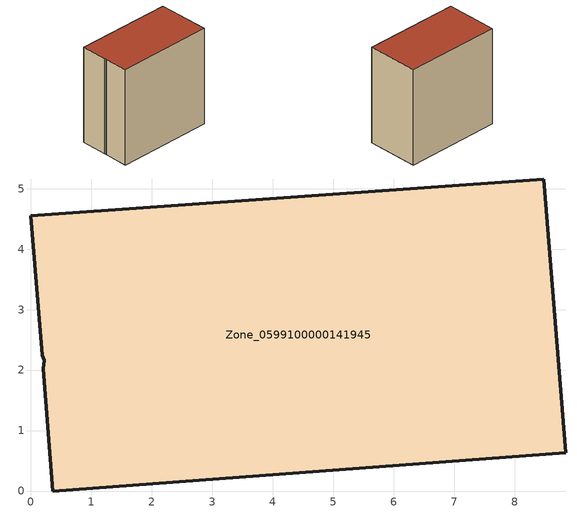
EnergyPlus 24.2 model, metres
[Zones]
Zone_0599100000141945
 floor ground (C_G): 0.22,2.16 0.18,2.25 0,4.55 8.48,5.16 8.84,0.63 0.36,0 0.2,2.02 z0
 wall outside (C_F): 8.48,5.16 0,4.55 0.18,2.25 0.22,2.16 0.2,2.02 0.36,0 8.84,0.63 8.48,5.16 z0:8.69
 roof outside (C_R): 0.18,2.25 0.22,2.16 0.2,2.02 0.36,0 8.84,0.63 8.48,5.16 0,4.55 z8.69
[BUILDING]
Pand.0599100000141945: North Axis=0; Terrain=City; Loads Convergence Tolerance Value=0.04; Temperature Convergence Tolerance Value=0.4; Solar Distribution=FullExterior; Maximum Number of Warmup Days=25; Minimum Number of Warmup Days=1
[Site:Location]
Rotterdam.The.Hague.AP_ZH_NLD Design_Conditions: Latitude=51.96; Longitude=4.45; Time Zone=1; Elevation=-4.5
[SITE:GROUNDTEMPERATURE:BUILDINGSURFACE]
18, 18, 18, 18, 18, 18, 18, 18, 18, 18, 18, 18
[MATERIAL] Thermal Absorptance=0.9; Solar Absorptance=0.7; Visible Absorptance=0.7
Name | Roughness | Thickness | Conductivity | Density | Specific Heat
G.TI.1946-1964 | MediumSmooth | 0.15 | 1 | 540 | 1210
F.TI.1946-1964 | Rough | 0.3 | 0.857143 | 1920 | 840
R.TI.1946-1964 | MediumRough | 0.2 | 0.277778 | 1500 | 1000
[CONSTRUCTION]
C_G: G.TI.1946-1964
C_F: F.TI.1946-1964
C_R: R.TI.1946-1964
[ZONE]
Zone_0599100000141945: Type=1; Multiplier=1; Ceiling Height=Autocalculate; Volume=Autocalculate; Floor Area=autocalculate; Part of Total Floor Area=Yes
[ZONEINFILTRATION:DESIGNFLOWRATE]
Infil_Zone_0599100000141945: Zone or ZoneList or Space or SpaceList=Zone_0599100000141945; Schedule=AlwaysOn; Design Flow Rate Calculation Method=Flow/Area; Flow Rate per Floor Area=0.003; Constant Term Coefficient=1; Temperature Term Coefficient=0; Velocity Term Coefficient=0; Velocity Squared Term Coefficient=0
[HVACTEMPLATE:ZONE:IDEALLOADSAIRSYSTEM]
Zone_0599100000141945: Maximum Heating Supply Air Temperature=50; Minimum Cooling Supply Air Temperature=13; Maximum Heating Supply Air Humidity Ratio=0.0156; Minimum Cooling Supply Air Humidity Ratio=0.0077; Heating Limit=NoLimit; Cooling Limit=NoLimit; Dehumidification Control Type=ConstantSensibleHeatRatio; Cooling Sensible Heat Ratio=0.7; Dehumidification Setpoint=60; Humidification Control Type=None; Humidification Setpoint=30; Outdoor Air Method=None; Outdoor Air Flow Rate per Person=0.00944; Outdoor Air Flow Rate per Zone Floor Area=0; Outdoor Air Flow Rate per Zone=0; Demand Controlled Ventilation Type=None; Outdoor Air Economizer Type=NoEconomizer; Heat Recovery Type=None; Sensible Heat Recovery Effectiveness=0.7; Latent Heat Recovery Effectiveness=0.65
[ZONECONTROL:THERMOSTAT]
ThermostatControl_Zone_0599100000141945: Zone or ZoneList=Zone_0599100000141945; Control Type Schedule=DualSetpointControlType; Control 1=Thermostat_Zone_0599100000141945; Temperature Difference Between Cutout And Setpoint=0
[THERMOSTATSETPOINT:DUALSETPOINT]
Thermostat_Zone_0599100000141945: Heating Setpoint Temperature Schedule=HeatingSetpoint_Zone_0599100000141945; Cooling Setpoint Temperature Schedule=CoolingSetpoint_Zone_0599100000141945
[SCHEDULE:COMPACT]
HeatingSetpoint_Zone_0599100000141945: Through: 12/31, For: AllDays, Until: 24:00, 21
CoolingSetpoint_Zone_0599100000141945: Through: 12/31, For: AllDays, Until: 24:00, 24
DualSetpointControlType: Through: 12/31, For: AllDays, Until: 24:00, 4
AlwaysOn: Through: 12/31, For: AllDays, Until: 24:00, 1
